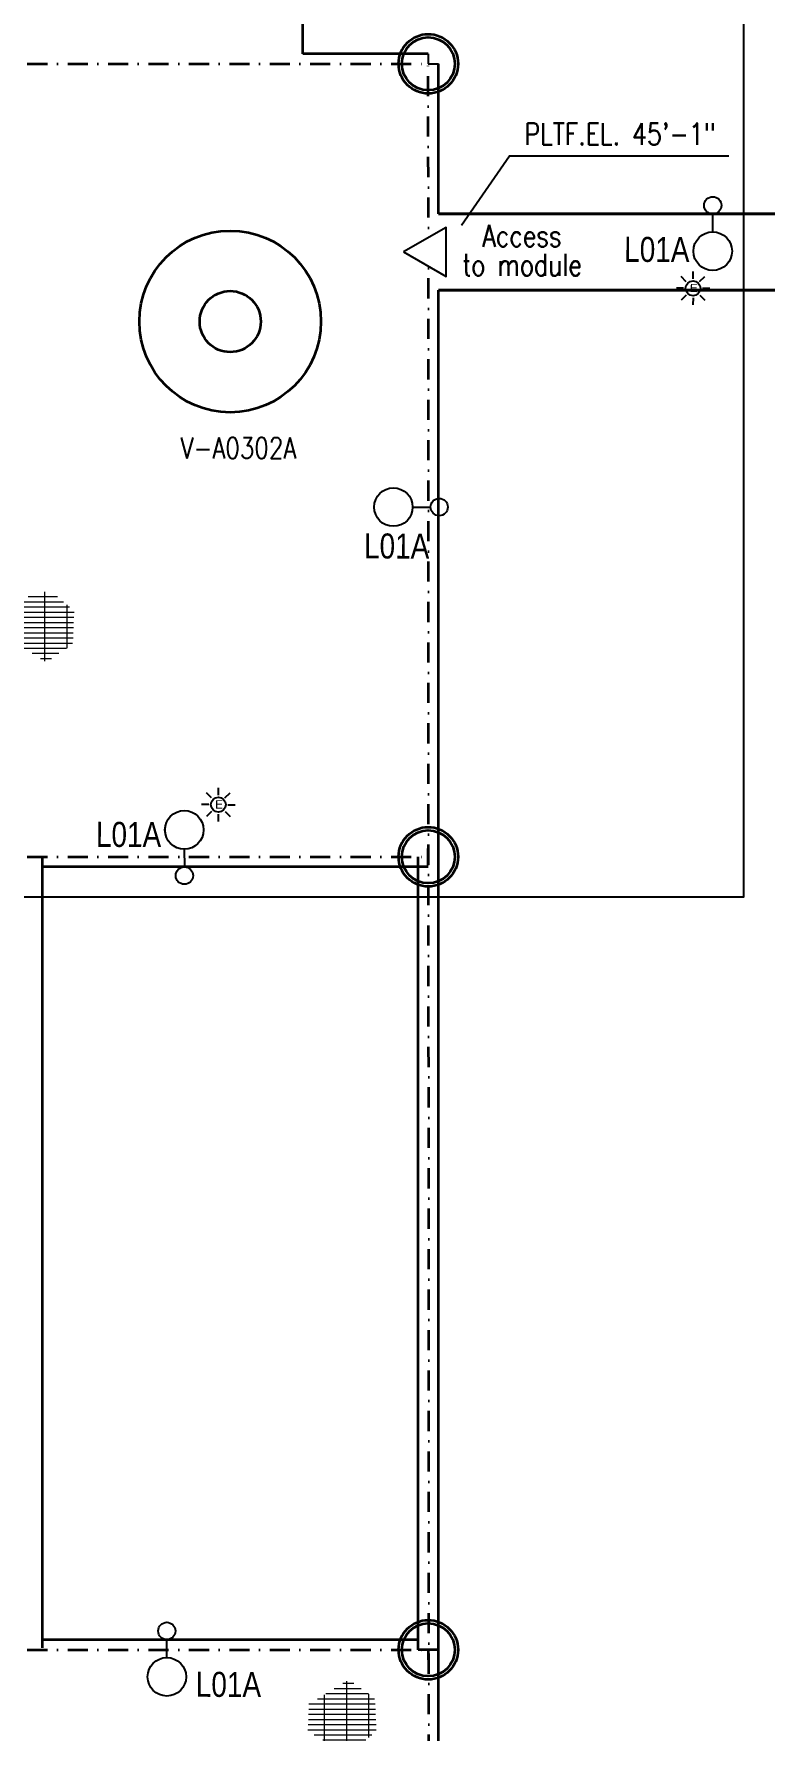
# Model space of a CAD drawing. Header units: inches. Extents: x 3139 to 9140, y 3844 to 6923.
# Drawn here: x 5865 to 6308, y 5022 to 6049 of the extents above; entities that cross this region are included whole.
import ezdxf
from ezdxf.enums import TextEntityAlignment as Align

# ---------------------------------------------------------------- set-up
doc = ezdxf.new("R2010")
doc.units = ezdxf.units.IN
doc.header["$MEASUREMENT"] = 0
doc.linetypes.add('DASHDOT2', pattern=[12.700025, 6.350013, -3.175006, 0, -3.175006])
for name, color, linetype in [('Default', 7, 'Continuous'), ('E-LIGHTING', 41, 'Continuous'), ('TF_P_Equipment', 7, 'Continuous'), ('TF_P_Plaform', 7, 'Continuous'), ('TF_P_Steel', 7, 'Continuous'), ('TF_S_GRATING', 7, 'Continuous')]:
    doc.layers.add(name, color=color, linetype=linetype)
doc.styles.add('Arial', font='arial.ttf')
doc.styles.add('ROMANS', font='romans.shx')

# ---------------------------------------------------------------- blocks, each defined once
blk = doc.blocks.new('TF_P_ELP_GRATING', base_point=(2.146, 13.23))
at = {"layer": 'TF_S_GRATING', "color": 8, "linetype": 'Continuous', "lineweight": 18}
for p, q in [((2.19, 13.523), (2.19, 12.866)), ((2.469, 13.328), (1.822, 13.328)), ((2.426, 13.377), (1.882, 13.377)), ((2.37, 13.425), (1.964, 13.425)), ((1.98, 13.435), (1.98, 12.994)), ((2.313, 13.474), (2.034, 13.474)), ((2.4, 13.399), (2.4, 12.99)), ((2.467, 13.279), (1.824, 13.279)), ((2.465, 13.23), (1.826, 13.23)), ((2.463, 13.182), (1.828, 13.182)), ((2.462, 13.133), (1.83, 13.133)), ((2.46, 13.084), (1.832, 13.084)), ((2.453, 13.035), (1.912, 13.035)), ((2.396, 12.987), (1.992, 12.987)), ((2.326, 12.938), (2.072, 12.938)), ((2.256, 12.889), (2.152, 12.889))]:
    blk.add_line(p, q, dxfattribs=at)
blk = doc.blocks.new('A$Cdd380a1b')
at = {"color": 8}
for points in [[(-54.6422, 11.8602), (-54.6422, 11.8125)], [(-54.6422, 11.8125), (-54.5945, 11.8125)]]:
    blk.add_lwpolyline(points, dxfattribs=at)
at = {"layer": 'TF_P_Equipment', "color": 8, "linetype": 'Continuous', "lineweight": 35}
for radius in [0.4297, 0.4297, 0.1445]:
    blk.add_circle((-55.5797, 10.5937), radius, dxfattribs=at)
at = {"layer": 'TF_P_Plaform', "color": 8, "linetype": 'Continuous', "lineweight": 35}
for p, q in [((-53.0485, 11.1023), (-54.5945, 11.1023)), ((-54.5945, 11.1023), (-53.0485, 11.1023)), ((-53.0485, 11.1023), (-51.8844, 11.1023)), ((-51.8844, 11.1023), (-53.0485, 11.1023)), ((-53.0485, 10.7414), (-54.5945, 10.7414)), ((-54.5945, 10.7414), (-53.0485, 10.7414)), ((-53.0485, 10.7414), (-51.8844, 10.7414)), ((-51.8844, 10.7414), (-53.0485, 10.7414))]:
    blk.add_line(p, q, dxfattribs=at)
at = {"layer": 'TF_P_Steel', "color": 8, "linetype": 'Continuous', "lineweight": 35}
for p, q in [((-55.2361, 11.8602), (-55.2361, 12.1939)), ((-54.6422, 11.8602), (-55.2361, 11.8602)), ((-54.5945, 11.1023), (-54.5945, 11.8125)), ((-53.0485, 11.1023), (-54.5945, 11.1023)), ((-53.0485, 10.7414), (-54.5945, 10.7414)), ((-54.5945, 10.1132), (-54.5945, 10.7414)), ((-54.5945, 8.1023), (-54.5945, 10.1132)), ((-54.6422, 8.1102), (-54.6422, 8.1023)), ((-56.4695, 8.0625), (-56.4695, 4.3213)), ((-54.6899, 4.3125), (-54.6899, 8.0625)), ((-54.6422, 8.0227), (-54.6422, 8.1023)), ((-54.5945, 4.3125), (-54.5945, 8.1023)), ((-54.6422, 8.0148), (-56.4695, 8.0148)), ((-54.6899, 4.3602), (-56.4695, 4.3602)), ((-54.5945, 4.3125), (-54.6899, 4.3125)), ((-54.6422, 4.3125), (-54.6422, 4.2648)), ((-54.5945, 2.243), (-54.5945, 4.3125))]:
    blk.add_line(p, q, dxfattribs=at)
at = {"layer": 'TF_P_Steel', "color": 8, "linetype": 'DASHDOT2', "lineweight": 35, "ltscale": 0.015}
for points in [[(-76.4334, 11.8125), (-54.6422, 11.8123)], [(-54.6376, -0.3915), (-54.6422, 11.8125)], [(-76.4334, 8.0625), (-54.6422, 8.0625)], [(-76.4334, 4.3125), (-54.6422, 4.3125)]]:
    blk.add_lwpolyline(points, dxfattribs=at)
at = {"layer": 'TF_P_Steel', "color": 8, "linetype": 'Continuous', "lineweight": 35}
for centre, radius in [((-54.6422, 11.8125), 0.1407), ((-54.6422, 11.8125), 0.1253), ((-54.6422, 8.0625), 0.1407), ((-54.6422, 8.0625), 0.1253), ((-54.6422, 4.3125), 0.1407), ((-54.6422, 4.3125), 0.1253)]:
    blk.add_circle(centre, radius, dxfattribs=at)
at = {"layer": 'Default', "color": 8, "linetype": 'Continuous', "lineweight": 35, "xscale": 0.5, "yscale": 0.5, "zscale": 0.5}
blk.add_blockref('TF_P_ELP_GRATING', (-56.4802, 9.1693), dxfattribs=at)
at = {"layer": 'Default', "color": 8, "linetype": 'Continuous', "lineweight": 35, "xscale": -0.5, "yscale": 0.5, "zscale": 0.5, "rotation": 180}
blk.add_blockref('TF_P_ELP_GRATING', (-55.0499, 3.9821), dxfattribs=at)
at = {"layer": 'Default', "color": 8, "style": 'ROMANS', "width": 0.8}
blk.add_text('V-A0302A', height=0.1, dxfattribs=at).set_placement((-55.5409, 9.9959), align=Align.MIDDLE_CENTER)
blk = doc.blocks.new('*U24')
at = {"color": 4, "linetype": 'ByBlock', "lineweight": -2}
blk.add_circle((0, 0), 112, dxfattribs=at)
at = {"color": 8}
blk.add_wipeout([(842, 0), (841, 16), (840, 31), (837, 47), (834, 62), (829, 77), (824, 92), (818, 106), (811, 120), (803, 134), (794, 146), (784, 159), (774, 171), (763, 182), (751, 192), (739, 202), (726, 210), (713, 218), (699, 225), (684, 232), (670, 237), (654, 241), (639, 245), (624, 247), (608, 249), (593, 249), (577, 249), (561, 247), (546, 245), (531, 241), (515, 237), (501, 232), (486, 225), (472, 218), (459, 210), (446, 202), (434, 192), (422, 182), (411, 171), (401, 159), (391, 146), (382, 134), (374, 120), (367, 106), (361, 92), (356, 77), (351, 62), (348, 47), (345, 31), (344, 16), (343, 0), (344, -16), (345, -31), (348, -47), (351, -62), (356, -77), (361, -92), (367, -106), (374, -120), (382, -134), (391, -146), (401, -159), (411, -171), (422, -182), (434, -192), (446, -202), (459, -210), (472, -218), (486, -225), (501, -232), (515, -237), (531, -241), (546, -245), (561, -247), (577, -249), (593, -249), (608, -249), (624, -247), (639, -245), (654, -241), (670, -237), (684, -232), (699, -225), (713, -218), (726, -210), (739, -202), (751, -192), (763, -182), (774, -171), (784, -159), (794, -146), (803, -134), (811, -120), (818, -106), (824, -92), (829, -77), (834, -62), (837, -47), (840, -31), (841, -16)], dxfattribs=at)
at = {"color": 4, "linetype": 'ByBlock', "lineweight": -2}
blk.add_line((343, 0), (112, 0), dxfattribs=at)
blk.add_circle((593, 0), 249, dxfattribs=at)
at = {"color": 4, "insert": (973, 340), "char_height": 324, "attachment_point": 1, "rotation": 179.7413, "style": 'Arial'}
blk.add_mtext_dynamic_manual_height_columns('{\\W0.8;L01A}', width=4053.6, gutter_width=4.41, heights=[0], dxfattribs=at)
blk = doc.blocks.new('*U61')
at = {"color": 4, "linetype": 'ByBlock', "lineweight": -2}
blk.add_circle((0, 0), 112, dxfattribs=at)
at = {"color": 4, "insert": (528, 376), "char_height": 324, "attachment_point": 1, "rotation": 89.7413, "style": 'Arial'}
blk.add_mtext_dynamic_manual_height_columns('{\\W0.8;L01A}', width=4053.6, gutter_width=4.41, heights=[0], dxfattribs=at)
at = {"color": 8}
blk.add_wipeout([(842, 0), (841, 16), (840, 31), (837, 47), (834, 62), (829, 77), (824, 92), (818, 106), (811, 120), (803, 134), (794, 146), (784, 159), (774, 171), (763, 182), (751, 192), (739, 202), (726, 210), (713, 218), (699, 225), (684, 232), (670, 237), (654, 241), (639, 245), (624, 247), (608, 249), (593, 249), (577, 249), (561, 247), (546, 245), (531, 241), (515, 237), (501, 232), (486, 225), (472, 218), (459, 210), (446, 202), (434, 192), (422, 182), (411, 171), (401, 159), (391, 146), (382, 134), (374, 120), (367, 106), (361, 92), (356, 77), (351, 62), (348, 47), (345, 31), (344, 16), (343, 0), (344, -16), (345, -31), (348, -47), (351, -62), (356, -77), (361, -92), (367, -106), (374, -120), (382, -134), (391, -146), (401, -159), (411, -171), (422, -182), (434, -192), (446, -202), (459, -210), (472, -218), (486, -225), (501, -232), (515, -237), (531, -241), (546, -245), (561, -247), (577, -249), (593, -249), (608, -249), (624, -247), (639, -245), (654, -241), (670, -237), (684, -232), (699, -225), (713, -218), (726, -210), (739, -202), (751, -192), (763, -182), (774, -171), (784, -159), (794, -146), (803, -134), (811, -120), (818, -106), (824, -92), (829, -77), (834, -62), (837, -47), (840, -31), (841, -16)], dxfattribs=at)
at = {"color": 4, "linetype": 'ByBlock', "lineweight": -2}
blk.add_line((343, 0), (112, 0), dxfattribs=at)
blk.add_circle((593, 0), 249, dxfattribs=at)
blk = doc.blocks.new('*U33')
at = {"color": 3}
for points in [[(-74.8, 24.5), (-77.9, 27.6)], [(-70.7, 26.2), (-70.7, 30.6)], [(-66.6, 24.6), (-63.6, 27.6)], [(-76.5, 20.5), (-80.8, 20.5)], [(-74.8, 16.4), (-77.8, 13.3)], [(-64.9, 20.5), (-60.6, 20.5)]]:
    blk.add_lwpolyline(points, dxfattribs=at)
at = {"color": 4, "linetype": 'ByBlock', "lineweight": -2}
blk.add_circle((-27.7, 0), 5.26, dxfattribs=at)
at = {"color": 4, "insert": (-73.4, 18.6), "char_height": 5.03, "attachment_point": 1, "rotation": 89.8623, "style": 'Arial'}
blk.add_mtext_dynamic_manual_height_columns('E', width=62.916, gutter_width=0.0684, heights=[0], dxfattribs=at)
at = {"color": 8}
blk.add_wipeout([(-67.1, -0.1), (-67, -0.8), (-67, -1.6), (-66.9, -2.3), (-66.7, -3), (-66.5, -3.7), (-66.2, -4.4), (-66, -5.1), (-65.6, -5.7), (-65.2, -6.3), (-64.8, -6.9), (-64.4, -7.5), (-63.9, -8.1), (-63.4, -8.6), (-62.8, -9.1), (-62.2, -9.5), (-61.6, -9.9), (-61, -10.3), (-60.4, -10.6), (-59.7, -10.9), (-59, -11.2), (-58.3, -11.4), (-57.6, -11.5), (-56.9, -11.6), (-56.1, -11.7), (-55.4, -11.7), (-54.7, -11.7), (-53.9, -11.6), (-53.2, -11.5), (-52.5, -11.4), (-51.8, -11.2), (-51.1, -10.9), (-50.4, -10.6), (-49.8, -10.3), (-49.2, -9.9), (-48.6, -9.5), (-48, -9), (-47.4, -8.6), (-46.9, -8), (-46.4, -7.5), (-46, -6.9), (-45.6, -6.3), (-45.2, -5.7), (-44.9, -5), (-44.6, -4.3), (-44.3, -3.7), (-44.1, -2.9), (-44, -2.2), (-43.9, -1.5), (-43.8, -0.8), (-43.8, -0.1), (-43.8, 0.7), (-43.9, 1.4), (-44, 2.1), (-44.1, 2.8), (-44.3, 3.5), (-44.6, 4.2), (-44.9, 4.9), (-45.2, 5.6), (-45.6, 6.2), (-46, 6.8), (-46.5, 7.4), (-46.9, 7.9), (-47.5, 8.4), (-48, 8.9), (-48.6, 9.4), (-49.2, 9.8), (-49.8, 10.1), (-50.5, 10.5), (-51.2, 10.8), (-51.8, 11), (-52.5, 11.2), (-53.3, 11.4), (-54, 11.5), (-54.7, 11.6), (-55.4, 11.6), (-56.2, 11.6), (-56.9, 11.5), (-57.6, 11.4), (-58.3, 11.2), (-59, 11), (-59.7, 10.8), (-60.4, 10.5), (-61.1, 10.1), (-61.7, 9.8), (-62.3, 9.3), (-62.9, 8.9), (-63.4, 8.4), (-63.9, 7.9), (-64.4, 7.3), (-64.9, 6.8), (-65.3, 6.1), (-65.6, 5.5), (-66, 4.9), (-66.3, 4.2), (-66.5, 3.5), (-66.7, 2.8), (-66.9, 2.1), (-67, 1.4), (-67.1, 0.6)], dxfattribs=at)
at = {"color": 4, "linetype": 'ByBlock', "lineweight": -2}
blk.add_line((-43.8, -0.1), (-33, 0), dxfattribs=at)
at = {"color": 3}
for points in [[(-70.7, 14.7), (-70.7, 10.4)], [(-66.6, 16.4), (-63.6, 13.3)]]:
    blk.add_lwpolyline(points, dxfattribs=at)
blk.add_circle((-70.7, 20.5), 4.47, dxfattribs=at)
at = {"color": 4, "linetype": 'ByBlock', "lineweight": -2}
blk.add_circle((-55.4, -0.1), 11.7, dxfattribs=at)
at = {"color": 4, "insert": (-60.2, -53.6), "char_height": 15.153, "attachment_point": 1, "rotation": 89.8623, "style": 'Arial'}
blk.add_mtext_dynamic_manual_height_columns('{\\W0.8;L01A}', width=189.578, gutter_width=0.206, heights=[0], dxfattribs=at)
blk = doc.blocks.new('*U51')
at = {"color": 3}
for points in [[(22.5, -6.2), (22.5, -1.8)], [(26.6, -7.8), (29.7, -4.8)], [(22.5, -17.7), (22.5, -22)], [(26.6, -16), (29.7, -19.1)], [(28.3, -11.9), (32.6, -11.9)]]:
    blk.add_lwpolyline(points, dxfattribs=at)
at = {"color": 4, "linetype": 'ByBlock', "lineweight": -2}
blk.add_circle((-27.7, 0), 5.26, dxfattribs=at)
at = {"color": 3}
blk.add_circle((22.5, -11.9), 4.47, dxfattribs=at)
at = {"color": 4, "insert": (19.8, -13.8), "char_height": 5.03, "attachment_point": 1, "rotation": 89.8623, "style": 'Arial'}
blk.add_mtext_dynamic_manual_height_columns('E', width=62.916, gutter_width=0.0684, heights=[0], dxfattribs=at)
at = {"color": 8}
blk.add_wipeout([(11.7, 0.1), (11.6, 0.8), (11.6, 1.5), (11.4, 2.2), (11.3, 3), (11.1, 3.7), (10.8, 4.4), (10.5, 5), (10.2, 5.7), (9.8, 6.3), (9.4, 6.9), (9, 7.5), (8.5, 8), (8, 8.6), (7.4, 9), (6.8, 9.5), (6.2, 9.9), (5.6, 10.3), (4.9, 10.6), (4.3, 10.9), (3.6, 11.1), (2.9, 11.3), (2.2, 11.5), (1.4, 11.6), (0.7, 11.7), (0, 11.7), (-0.8, 11.7), (-1.5, 11.6), (-2.2, 11.5), (-2.9, 11.3), (-3.6, 11.1), (-4.3, 10.9), (-5, 10.6), (-5.6, 10.2), (-6.3, 9.9), (-6.9, 9.5), (-7.4, 9), (-8, 8.5), (-8.5, 8), (-9, 7.5), (-9.4, 6.9), (-9.9, 6.3), (-10.2, 5.6), (-10.6, 5), (-10.8, 4.3), (-11.1, 3.6), (-11.3, 2.9), (-11.5, 2.2), (-11.6, 1.5), (-11.6, 0.7), (-11.7, 0), (-11.6, -0.7), (-11.6, -1.4), (-11.4, -2.2), (-11.3, -2.9), (-11.1, -3.6), (-10.8, -4.3), (-10.5, -4.9), (-10.2, -5.6), (-9.8, -6.2), (-9.4, -6.8), (-9, -7.4), (-8.5, -8), (-8, -8.5), (-7.4, -9), (-6.8, -9.4), (-6.2, -9.8), (-5.6, -10.2), (-4.9, -10.5), (-4.3, -10.8), (-3.6, -11), (-2.9, -11.3), (-2.2, -11.4), (-1.4, -11.5), (-0.7, -11.6), (0, -11.6), (0.8, -11.6), (1.5, -11.5), (2.2, -11.4), (2.9, -11.2), (3.6, -11), (4.3, -10.8), (5, -10.5), (5.6, -10.2), (6.3, -9.8), (6.9, -9.4), (7.4, -8.9), (8, -8.4), (8.5, -7.9), (9, -7.4), (9.4, -6.8), (9.9, -6.2), (10.2, -5.6), (10.6, -4.9), (10.8, -4.2), (11.1, -3.5), (11.3, -2.8), (11.5, -2.1), (11.6, -1.4), (11.6, -0.7)], dxfattribs=at)
at = {"color": 4, "linetype": 'ByBlock', "lineweight": -2}
blk.add_line((-11.7, 0), (-22.4, 0), dxfattribs=at)
at = {"color": 3}
for points in [[(18.4, -7.9), (15.4, -4.8)], [(16.8, -11.9), (12.4, -11.9)], [(18.5, -16), (15.4, -19.1)]]:
    blk.add_lwpolyline(points, dxfattribs=at)
at = {"color": 4, "linetype": 'ByBlock', "lineweight": -2}
blk.add_circle((0, 0), 11.7, dxfattribs=at)
at = {"color": 4, "insert": (-8.6, -53.6), "char_height": 15.153, "attachment_point": 1, "rotation": 89.8623, "style": 'Arial'}
blk.add_mtext_dynamic_manual_height_columns('{\\W0.8;L01A}', width=189.578, gutter_width=0.206, heights=[0], dxfattribs=at)

msp = doc.modelspace()

# ---------------------------------------------------------------- block references
at = {"xscale": 128, "yscale": 128, "zscale": 128}
msp.add_blockref('A$Cdd380a1b', (13098.6, 4518.8), dxfattribs=at)

# ---------------------------------------------------------------- next in the draw order: linework, layer by layer
at = {"color": 8}
msp.add_lwpolyline([(6124.6, 5933.2), (6153.5, 5975.1), (6286.4, 5975.1)], dxfattribs=at)

# ---------------------------------------------------------------- next in the draw order: block references
at = {"layer": 'E-LIGHTING', "xscale": 0.04676794374954184, "yscale": 0.04676794374954184, "zscale": 0.04676794374954184}
for name, p, rotation in [('*U24', (6111, 5762.5), 180.0339063709541), ('*U61', (5946, 5082.2), 270.0339063709542)]:
    msp.add_blockref(name, p, dxfattribs=dict(at, rotation=rotation))

# ---------------------------------------------------------------- next in the draw order: texts
at = {"layer": 'Default', "color": 8, "style": 'ROMANS', "width": 0.8}
msp.add_text('PLTF.EL. 45\'-1"', height=13.2, dxfattribs=at).set_placement((6220.6, 5988.3), align=Align.MIDDLE_CENTER)
at = {"layer": 'Default', "color": 8, "insert": (6161.2, 5933.3), "char_height": 13.2, "width": 145.547, "attachment_point": 2, "style": 'ROMANS'}
msp.add_mtext('\\pxsm0.8;{\\W0.8;Access \\Pto module}', dxfattribs=at)

# ---------------------------------------------------------------- next in the draw order: linework, layer by layer
at = {"color": 0}
msp.add_lwpolyline([(4296.2, 5526.6), (6110.5, 5526.6), (6295.5, 5526.6), (6295.5, 6126.3), (3629.5, 6126.3), (3629.5, 6126.3), (3444.6, 6126.3), (3444.6, 5864.1)], dxfattribs=at)

# ---------------------------------------------------------------- next in the draw order: block references
at = {"layer": 'E-LIGHTING', "color": 3, "rotation": 269.9129640520016}
for name, p in [('*U51', (6276.7, 5917.4)), ('*U33', (5956.6, 5511.7))]:
    msp.add_blockref(name, p, dxfattribs=at)

# ---------------------------------------------------------------- next in the draw order: wipeouts: each hides what was drawn before it
at = {"color": 8}
msp.add_wipeout([(6089.4, 5917), (6115.2, 5902.1), (6115.2, 5931.8)], dxfattribs=at)

# ---------------------------------------------------------------- next in the draw order: linework, layer by layer
at = {"layer": 'Default', "color": 8}
msp.add_lwpolyline([(6089.4, 5917), (6115.2, 5902.1), (6115.2, 5931.8)], close=True, dxfattribs=at)

doc.saveas('drawing.dxf')
